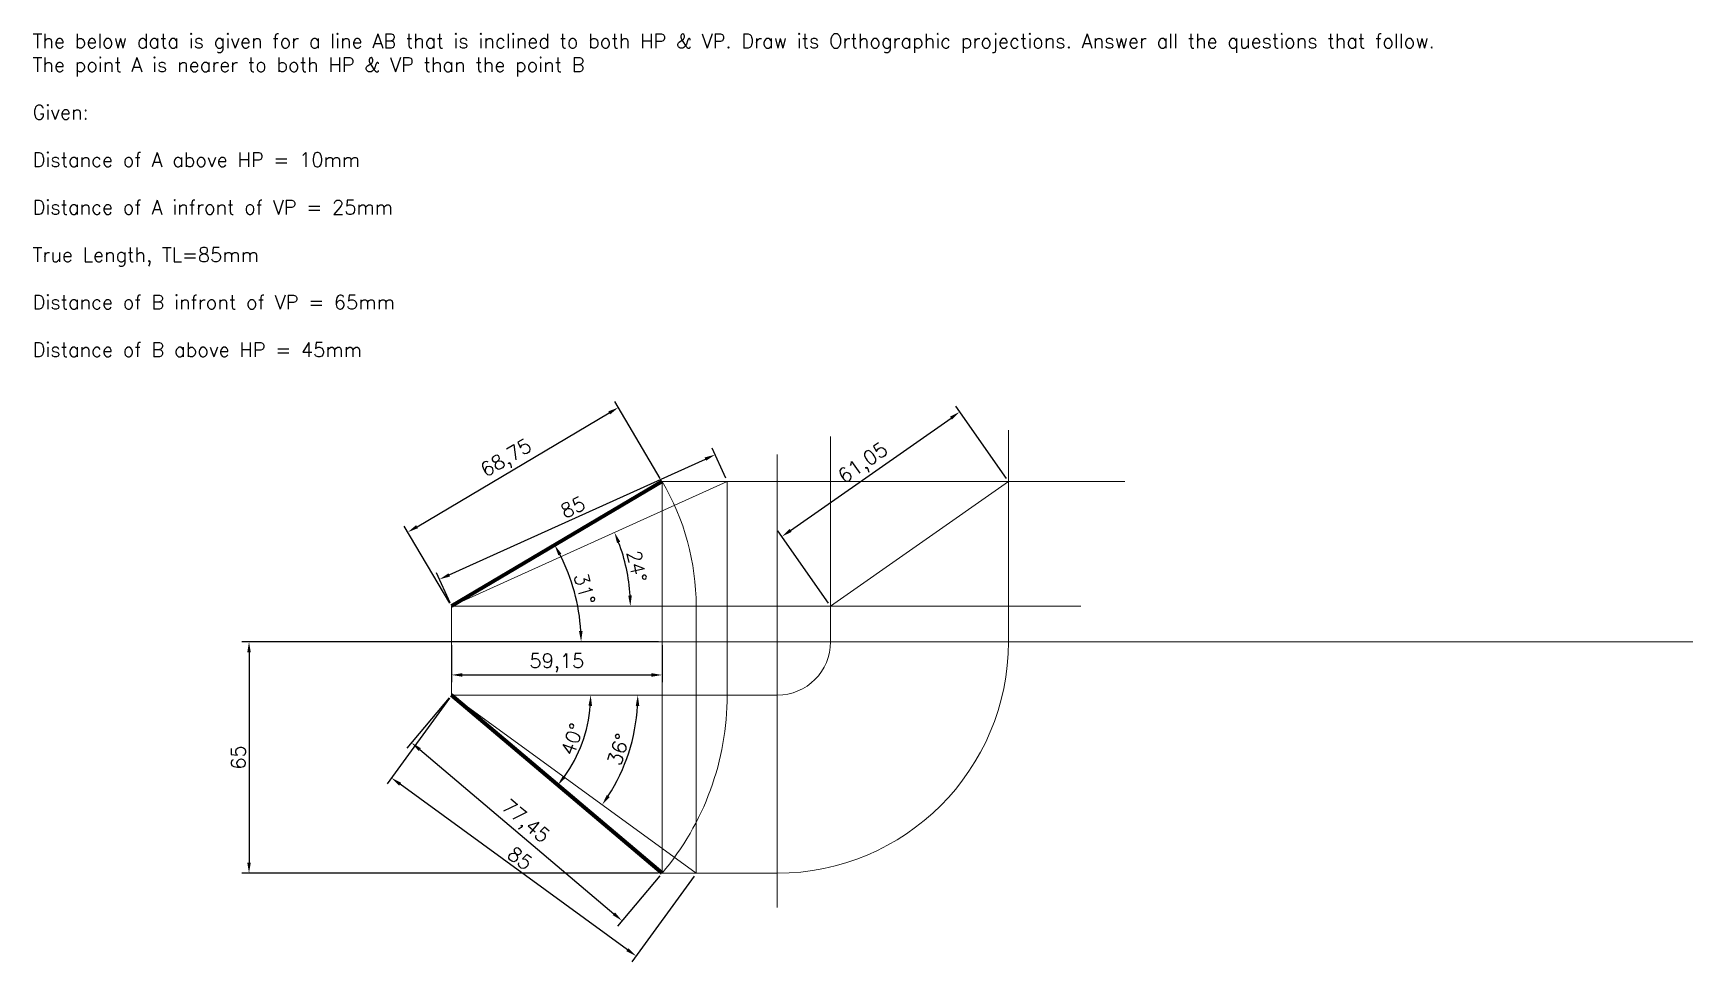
# Model space of a CAD drawing. Header units: millimetres. Extents: x -9631 to 7217, y -631 to 1394.
# Drawn here: x 3771.5 to 4237.9, y 207.1 to 467.8 of the extents above; entities that cross this region are included whole.
import ezdxf

# ---------------------------------------------------------------- set-up
doc = ezdxf.new("R2010")
doc.units = ezdxf.units.MM
doc.header["$PDMODE"] = 35
doc.header["$PDSIZE"] = 2
doc.layers.get('0').update_dxf_attribs({"lineweight": 15})
doc.layers.add('Solid', color=7, linetype='Continuous', lineweight=80)
doc.styles.get("Standard").update_dxf_attribs({"font": 'simplex8.shx'})
doc.dimstyles.new('ISO-25', dxfattribs={"dimtxt": 4, "dimasz": 3, "dimexe": 2, "dimexo": 1, "dimgap": 1, "dimtad": 1, "dimrnd": 0.05, "dimtxsty": 'Standard', "dimcen": 2.5, "dimadec": 0, "dimazin": 0, "dimtfac": 1, "dimtmove": 0, "dimatfit": 3, "dimfxl": 1, "dimarcsym": 0})

# ---------------------------------------------------------------- blocks, each defined once
blk = doc.blocks.new('*D151')
at = {"color": 0, "lineweight": -2, "transparency": 16777216}
for p, q in [((3966.11, 342.83), (3962.29, 351.29)), ((3888.39, 315.7), (3960.38, 348.23)), ((3888.65, 307.83), (3884.83, 316.29))]:
    blk.add_line(p, q, dxfattribs=at)
at = {"color": 0, "transparency": 16777216}
for points in [[(3960.18, 348.68), (3960.59, 347.77), (3963.12, 349.46)], [(3888.19, 316.15), (3888.6, 315.24), (3885.66, 314.46)]]:
    blk.add_solid(points, dxfattribs=at)
at = {"layer": 'Defpoints', "color": 0, "transparency": 16777216}
for p in [(3963.12, 349.46), (3966.53, 341.92), (3889.07, 306.92)]:
    blk.add_point(p, dxfattribs=at)
at = {"color": 0, "transparency": 16777216, "insert": (3923.15, 334.7), "char_height": 4, "attachment_point": 5, "rotation": 24.3157}
blk.add_mtext('85', dxfattribs=at)
blk = doc.blocks.new('*D152')
at = {"color": 0, "lineweight": -2, "transparency": 16777216}
for p, q in [((3984.35, 328.19), (4029.44, 359.75)), ((4045.01, 342.74), (4030.75, 363.11)), ((3995.01, 307.74), (3980.75, 328.11))]:
    blk.add_line(p, q, dxfattribs=at)
at = {"color": 0, "transparency": 16777216}
for points in [[(4029.15, 360.16), (4029.72, 359.34), (4031.89, 361.47)], [(3984.06, 328.6), (3984.64, 327.78), (3981.89, 326.47)]]:
    blk.add_solid(points, dxfattribs=at)
at = {"layer": 'Defpoints', "color": 0, "transparency": 16777216}
for p in [(4031.89, 361.47), (4045.58, 341.92), (3995.58, 306.92)]:
    blk.add_point(p, dxfattribs=at)
at = {"color": 0, "transparency": 16777216, "insert": (4004.95, 346.74), "char_height": 4, "attachment_point": 5, "rotation": 34.992}
blk.add_mtext('61,05', dxfattribs=at)
blk = doc.blocks.new('*D153')
at = {"color": 0, "lineweight": -2, "transparency": 16777216}
for p, q in [((3947.23, 296.92), (3830.12, 296.92)), ((3832.12, 293.92), (3832.12, 234.92)), ((3947.23, 231.92), (3830.12, 231.92))]:
    blk.add_line(p, q, dxfattribs=at)
at = {"color": 0, "transparency": 16777216}
for points in [[(3831.62, 293.92), (3832.62, 293.92), (3832.12, 296.92)], [(3831.62, 234.92), (3832.62, 234.92), (3832.12, 231.92)]]:
    blk.add_solid(points, dxfattribs=at)
at = {"layer": 'Defpoints', "color": 0, "transparency": 16777216}
for p in [(3948.23, 296.92), (3832.12, 231.92), (3948.23, 231.92)]:
    blk.add_point(p, dxfattribs=at)
at = {"color": 0, "transparency": 16777216, "insert": (3829.12, 264.42), "char_height": 4, "attachment_point": 5, "rotation": 90}
blk.add_mtext('65', dxfattribs=at)
blk = doc.blocks.new('*D154')
at = {"color": 0, "lineweight": -2, "transparency": 16777216}
for p, q in [((3947.72, 342.78), (3934.91, 364.43)), ((3879.35, 329.24), (3933.34, 361.18)), ((3888.56, 307.78), (3875.75, 329.43))]:
    blk.add_line(p, q, dxfattribs=at)
at = {"color": 0, "transparency": 16777216}
for points in [[(3933.09, 361.61), (3933.6, 360.75), (3935.93, 362.71)], [(3879.09, 329.67), (3879.6, 328.81), (3876.77, 327.71)]]:
    blk.add_solid(points, dxfattribs=at)
at = {"layer": 'Defpoints', "color": 0, "transparency": 16777216}
for p in [(3935.93, 362.71), (3948.23, 341.92), (3889.07, 306.92)]:
    blk.add_point(p, dxfattribs=at)
at = {"color": 0, "transparency": 16777216, "insert": (3904.62, 348.12), "char_height": 4, "attachment_point": 5, "rotation": 30.6089}
blk.add_mtext('68,75', dxfattribs=at)
blk = doc.blocks.new('*D155')
at = {"color": 0, "lineweight": -2, "transparency": 16777216}
for p, q in [((3888.42, 281.15), (3876.51, 267.06)), ((3880.09, 266.65), (3934.67, 220.52)), ((3947.58, 231.15), (3935.67, 217.06))]:
    blk.add_line(p, q, dxfattribs=at)
at = {"color": 0, "transparency": 16777216}
for points in [[(3880.41, 267.03), (3879.77, 266.27), (3877.8, 268.59)], [(3934.99, 220.91), (3934.35, 220.14), (3936.96, 218.59)]]:
    blk.add_solid(points, dxfattribs=at)
at = {"layer": 'Defpoints', "color": 0, "transparency": 16777216}
for p in [(3889.07, 281.92), (3948.23, 231.92), (3936.96, 218.59)]:
    blk.add_point(p, dxfattribs=at)
at = {"color": 0, "transparency": 16777216, "insert": (3909.56, 246.17), "char_height": 4, "attachment_point": 5, "rotation": 319.797}
blk.add_mtext('77,45', dxfattribs=at)
blk = doc.blocks.new('*D156')
at = {"color": 0, "lineweight": -2, "transparency": 16777216}
for p, q in [((3888.48, 281.11), (3870.98, 257.05)), ((3938.47, 210.44), (3874.58, 256.91)), ((3957.22, 231.11), (3939.72, 207.05))]:
    blk.add_line(p, q, dxfattribs=at)
at = {"color": 0, "transparency": 16777216}
for points in [[(3874.88, 257.31), (3874.29, 256.5), (3872.16, 258.67)], [(3938.76, 210.84), (3938.17, 210.03), (3940.89, 208.67)]]:
    blk.add_solid(points, dxfattribs=at)
at = {"layer": 'Defpoints', "color": 0, "transparency": 16777216}
for p in [(3889.07, 281.92), (3872.16, 258.67), (3957.8, 231.92)]:
    blk.add_point(p, dxfattribs=at)
at = {"color": 0, "transparency": 16777216, "insert": (3908.29, 236.1), "char_height": 4, "attachment_point": 5, "rotation": 323.9681}
blk.add_mtext('85', dxfattribs=at)
blk = doc.blocks.new('*D157')
at = {"color": 0, "lineweight": -2, "transparency": 16777216}
blk.add_arc((3889.07, 281.92), 39.08, 324.1966, 355.6004, dxfattribs=at)
at = {"color": 0, "transparency": 16777216}
for points in [[(3927.53, 278.94), (3928.53, 278.9), (3928.15, 281.92)], [(3921.15, 258.75), (3920.37, 259.37), (3918.91, 256.69)]]:
    blk.add_solid(points, dxfattribs=at)
at = {"layer": 'Defpoints', "color": 0, "transparency": 16777216}
for p in [(3889.07, 281.92), (3889.07, 281.92), (3966.53, 281.92), (3923.95, 264.3), (3948.23, 231.92)]:
    blk.add_point(p, dxfattribs=at)
at = {"color": 0, "transparency": 16777216, "insert": (3922.95, 269.52), "char_height": 4, "attachment_point": 5, "rotation": 69.8985}
blk.add_mtext('40°', dxfattribs=at)
blk = doc.blocks.new('*D158')
at = {"color": 0, "lineweight": -2, "transparency": 16777216}
blk.add_arc((3872.16, 296.92), 53.29, 3.2258, 27.3831, dxfattribs=at)
at = {"color": 0, "transparency": 16777216}
for points in [[(3919.05, 321.19), (3919.92, 321.67), (3918.03, 324.05)], [(3925.87, 299.93), (3924.87, 299.9), (3925.46, 296.92)]]:
    blk.add_solid(points, dxfattribs=at)
at = {"layer": 'Defpoints', "color": 0, "transparency": 16777216}
for p in [(3948.23, 341.92), (3889.07, 306.92), (3924.61, 306.36), (3876.49, 296.92), (4237.93, 296.92)]:
    blk.add_point(p, dxfattribs=at)
at = {"color": 0, "transparency": 16777216, "insert": (3926.46, 311.78), "char_height": 4, "attachment_point": 5, "rotation": 285.3044}
blk.add_mtext('31°', dxfattribs=at)
blk = doc.blocks.new('*D159')
at = {"color": 0, "lineweight": -2, "transparency": 16777216}
for p, q in [((3889.07, 295.92), (3889.07, 285.6)), ((3948.23, 295.92), (3948.23, 285.6)), ((3892.07, 287.6), (3945.23, 287.6))]:
    blk.add_line(p, q, dxfattribs=at)
at = {"color": 0, "transparency": 16777216}
for points in [[(3892.07, 288.1), (3892.07, 287.1), (3889.07, 287.6)], [(3945.23, 288.1), (3945.23, 287.1), (3948.23, 287.6)]]:
    blk.add_solid(points, dxfattribs=at)
at = {"layer": 'Defpoints', "color": 0, "transparency": 16777216}
for p in [(3889.07, 296.92), (3948.23, 296.92), (3948.23, 287.6)]:
    blk.add_point(p, dxfattribs=at)
at = {"color": 0, "transparency": 16777216, "insert": (3918.65, 290.98), "char_height": 4, "attachment_point": 5}
blk.add_mtext('59,15', dxfattribs=at)
blk = doc.blocks.new('*D160')
at = {"color": 0, "lineweight": -2, "transparency": 16777216}
blk.add_arc((3889.07, 281.92), 52.33, 327.2534, 356.7148, dxfattribs=at)
at = {"color": 0, "transparency": 16777216}
for points in [[(3940.81, 278.93), (3941.81, 278.91), (3941.39, 281.92)], [(3933.49, 253.33), (3932.67, 253.9), (3931.38, 251.14)]]:
    blk.add_solid(points, dxfattribs=at)
at = {"layer": 'Defpoints', "color": 0, "transparency": 16777216}
for p in [(3889.07, 281.92), (3889.07, 281.92), (3966.53, 281.92), (3936.86, 260.62), (3957.8, 231.92)]:
    blk.add_point(p, dxfattribs=at)
at = {"color": 0, "transparency": 16777216, "insert": (3935.98, 266.66), "char_height": 4, "attachment_point": 5, "rotation": 71.9841}
blk.add_mtext('36°', dxfattribs=at)
blk = doc.blocks.new('*D161')
at = {"color": 0, "lineweight": -2, "transparency": 16777216}
blk.add_arc((3889.07, 306.92), 50.24, 3.4222, 20.8936, dxfattribs=at)
at = {"color": 0, "transparency": 16777216}
for points in [[(3935.54, 324.64), (3936.46, 325.03), (3934.85, 327.6)], [(3939.71, 309.93), (3938.71, 309.9), (3939.3, 306.92)]]:
    blk.add_solid(points, dxfattribs=at)
at = {"layer": 'Defpoints', "color": 0, "transparency": 16777216}
for p in [(3966.53, 341.92), (3938.8, 314), (3889.07, 306.92), (3889.07, 306.92), (3957.8, 306.92)]:
    blk.add_point(p, dxfattribs=at)
at = {"color": 0, "transparency": 16777216, "insert": (3941.11, 318.13), "char_height": 4, "attachment_point": 5, "rotation": 282.1579}
blk.add_mtext('24°', dxfattribs=at)

msp = doc.modelspace()

# ---------------------------------------------------------------- linework, layer by layer
for p, q in [((3995.582, 296.919), (3995.582, 354.604)), ((4045.582, 296.919), (4045.582, 356.337)), ((3980.582, 349.537), (3980.582, 222.285)), ((3966.526, 341.919), (3889.066, 306.919)), ((3966.526, 341.919), (3948.227, 341.919)), ((3948.227, 341.919), (3948.227, 231.919)), ((3966.526, 341.919), (3966.526, 281.919)), ((3966.526, 341.919), (3980.582, 341.919)), ((3980.582, 341.919), (4078.29, 341.919)), ((3995.582, 306.919), (4045.582, 341.919)), ((3889.066, 296.919), (3889.066, 306.919)), ((3889.066, 306.919), (3889.066, 281.919)), ((3889.066, 306.919), (3957.805, 306.919)), ((3957.805, 231.919), (3957.805, 306.919)), ((3957.805, 306.919), (3980.582, 306.919)), ((3980.582, 306.919), (4065.957, 306.919)), ((3876.486, 296.919), (4237.931, 296.919)), ((3889.066, 281.919), (3966.526, 281.919)), ((3889.066, 281.919), (3957.805, 231.919)), ((3966.526, 281.919), (3980.582, 281.919)), ((3957.805, 231.919), (3948.227, 231.919)), ((3957.805, 231.919), (3980.582, 231.919))]:
    msp.add_line(p, q)
for centre, radius, start, end in [((3889.066, 306.919), 68.739, 0, 30.6089), ((3980.582, 296.919), 15, 270, 0), ((3980.582, 296.919), 65, 270, 0), ((3889.066, 281.919), 77.46, 319.79703, 0)]:
    msp.add_arc(centre, radius, start, end)
at = {"layer": 'Solid'}
for p, q in [((3948.227, 341.919), (3889.066, 306.919)), ((3948.227, 231.919), (3889.066, 281.919))]:
    msp.add_line(p, q, dxfattribs=at)

# ---------------------------------------------------------------- texts
at = {"insert": (3771.284, 467.624), "char_height": 4, "width": 481, "attachment_point": 1}
msp.add_mtext('The below data is given for a line AB that is inclined to both HP & VP. Draw its Orthographic projections. Answer all the questions that follow.\\PThe point A is nearer to both HP & VP than the point B\\P\\PGiven:\\P\\PDistance of A above HP = 10mm\\P\\PDistance of A infront of VP = 25mm\\P\\PTrue Length, TL=85mm\\P\\PDistance of B infront of VP = 65mm\\P\\PDistance of B above HP = 45mm\\P\\P', dxfattribs=at)

# ---------------------------------------------------------------- dimensions: what is measured, and where the dimension line sits
for p1, p2, distance, picture, middle in [((3889.066, 306.919), (3948.227, 341.919), 24.159, '*D154', (3904.624, 348.121)), ((3995.582, 306.919), (4045.582, 341.919), 23.87, '*D152', (4004.954, 346.744)), ((3889.066, 306.919), (3966.526, 341.919), 8.279, '*D151', (3923.152, 334.697)), ((3948.227, 296.919), (3948.227, 231.919), -116.103, '*D153', (3829.124, 264.419)), ((3957.805, 231.919), (3889.066, 281.919), 28.748, '*D156', (3908.29, 236.096)), ((3889.066, 281.919), (3948.227, 231.919), -17.455, '*D155', (3909.562, 246.17))]:
    dim = msp.add_aligned_dim(p1=p1, p2=p2, distance=distance, dimstyle='ISO-25', override={"dimfxl": 1.25})
    dim.commit()
    dim.dimension.update_dxf_attribs({"geometry": picture, "text_midpoint": middle})
for base, line1, line2, picture, middle in [((3924.613, 306.359), ((3876.486, 296.919), (4237.931, 296.919)), ((3948.227, 341.919), (3889.066, 306.919)), '*D158', (3926.46, 311.777)), ((3938.8, 314.001), ((3889.066, 306.919), (3957.805, 306.919)), ((3966.526, 341.919), (3889.066, 306.919)), '*D161', (3941.108, 318.13)), ((3923.947, 264.298), ((3948.227, 231.919), (3889.066, 281.919)), ((3889.066, 281.919), (3966.526, 281.919)), '*D157', (3922.947, 269.519)), ((3936.863, 260.617), ((3889.066, 281.919), (3966.526, 281.919)), ((3889.066, 281.919), (3957.805, 231.919)), '*D160', (3935.976, 266.662))]:
    dim = msp.add_angular_dim_2l(base=base, line1=line1, line2=line2, dimstyle='ISO-25', override={"dimfxl": 1.25})
    dim.commit()
    dim.dimension.update_dxf_attribs({"geometry": picture, "text_midpoint": middle})
dim = msp.add_linear_dim(base=(3948.227, 287.6), p1=(3889.066, 296.919), p2=(3948.227, 296.919), dimstyle='ISO-25', override={"dimfxl": 1.25})
dim.commit()
dim.dimension.update_dxf_attribs({"geometry": '*D159', "text_midpoint": (3918.647, 290.981)})

doc.saveas('drawing.dxf')
